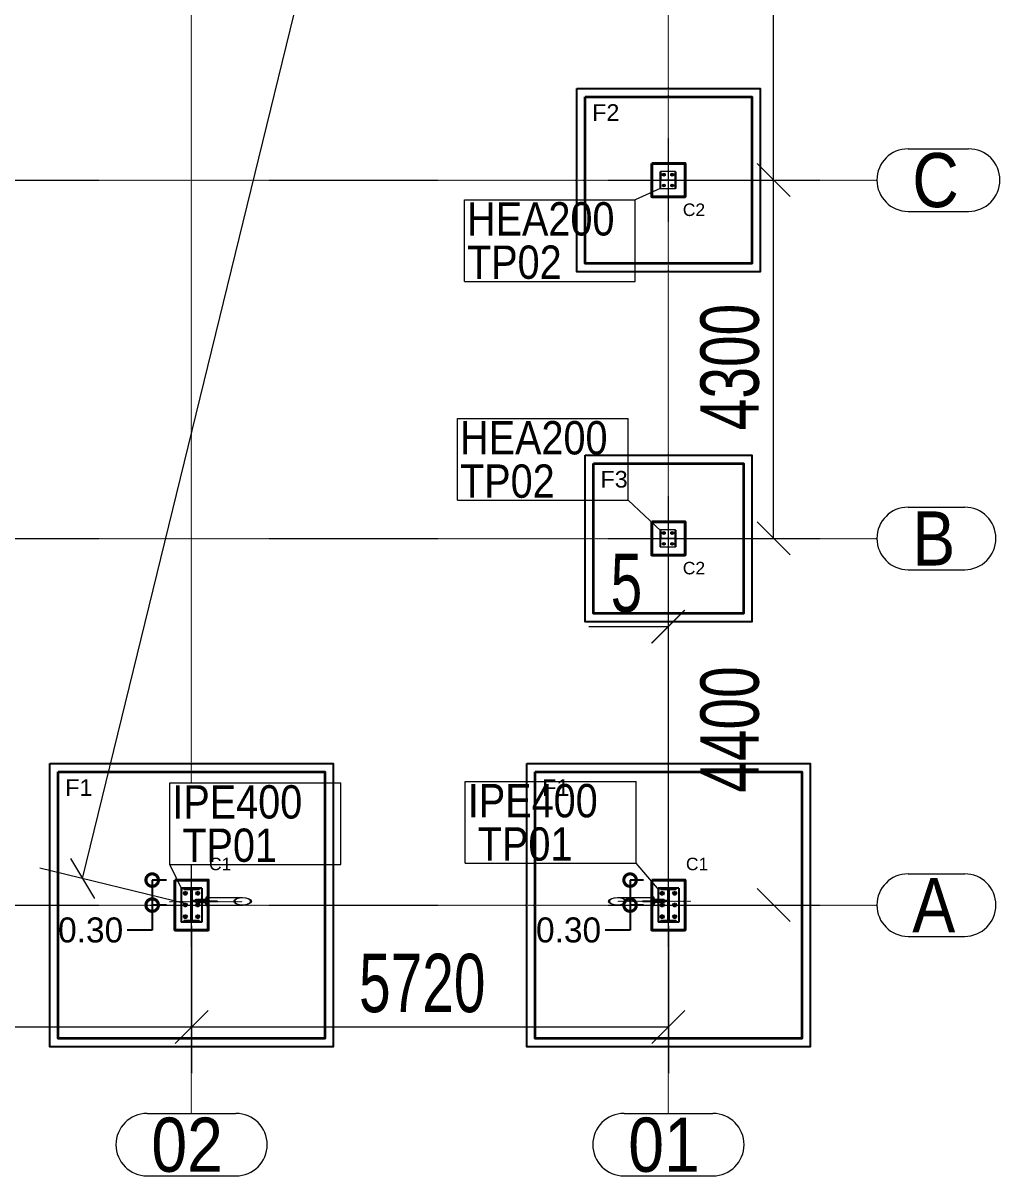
# Model space of a CAD drawing. Header units: millimetres. Extents: x 178198 to 9785548, y 9608 to 2087470.
# Drawn here: x 499941 to 511658, y 36446 to 50280 of the extents above; entities that cross this region are included whole.
import ezdxf

# ---------------------------------------------------------------- set-up
doc = ezdxf.new("R2010")
doc.units = ezdxf.units.MM
doc.header["$PDMODE"] = 35
doc.linetypes.add('XKITLINE00', pattern=[0])
doc.linetypes.add('XKITLINE03', pattern=[6, 3, -1, 1, -1])
for name, color, linetype, lineweight in [('Bolt', 7, 'Continuous', 0), ('Column', 7, 'Continuous', 40), ('foundation', 7, 'Continuous', 35), ('Part', 2, 'Continuous', 0), ('PartMark', 3, 'Continuous', 0), ('S-GRID', 1, 'Continuous', 0), ('Z-DIMENSIONS', 1, 'Continuous', 0)]:
    doc.layers.add(name, color=color, linetype=linetype, lineweight=lineweight)
for name, color, linetype in [('dim_axis', 251, 'Continuous'), ('dim_axis @ 100', 251, 'Continuous'), ('plain foundation', 8, 'Continuous'), ('Steel Section', 7, 'Continuous'), ('text', 7, 'Continuous')]:
    doc.layers.add(name, color=color, linetype=linetype)
doc.styles.add('Andalus1', font='andlso.ttf', dxfattribs={"height": 3})
doc.styles.add('Arial', font='arial.ttf', dxfattribs={"height": 2.034003})
doc.styles.add('Arial2', font='arial.ttf', dxfattribs={"height": 300})
doc.styles.add('ARIAL_NARROW', font='ARIALN.TTF')
doc.dimstyles.new('Annotative1', dxfattribs={"dimscale": 0, "dimtxt": 3, "dimasz": 3, "dimexe": 0, "dimexo": 1, "dimtad": 0, "dimtih": 1, "dimtoh": 1, "dimlfac": 0.001, "dimzin": 1, "dimdsep": 46, "dimtxsty": 'Andalus1', "dimblk": 'DOTSMALL', "dimcen": 2.5, "dimclrd": 256, "dimclre": 256, "dimclrt": 256, "dimadec": 4, "dimazin": 0, "dimtfac": 1, "dimtmove": 0, "dimatfit": 3, "dimldrblk": 'DOTSMALL', "dimfxl": 1, "dimlwd": -1, "dimlwe": -1, "dimarcsym": 0})

# ---------------------------------------------------------------- blocks, each defined once
blk = doc.blocks.new('_DotSmall')
at = {"color": 0, "linetype": 'ByBlock', "const_width": 0.5}
blk.add_lwpolyline([(-0.0625, 0, 1), (0.0625, 0, 1)], format="xyb", close=True, dxfattribs=at)
blk = doc.blocks.new('*D165')
at = {"layer": 'Defpoints', "color": 0, "transparency": 16777216}
for p in [(501762, 39996), (501490, 39696), (501762, 39696)]:
    blk.add_point(p, dxfattribs=at)
at = {"layer": 'dim_axis', "transparency": 16777216}
for p, q in [((501662, 39996), (501490, 39996)), ((501490, 39996), (501490, 39696)), ((501662, 39696), (501490, 39696)), ((501490, 39696), (501490, 39396)), ((501490, 39396), (501190, 39396))]:
    blk.add_line(p, q, dxfattribs=at)
at = {"layer": 'dim_axis', "transparency": 16777216, "xscale": 300, "yscale": 300, "zscale": 300}
for p, rotation in [((501490, 39996), 90), ((501490, 39696), 270)]:
    blk.add_blockref('_DotSmall', p, dxfattribs=dict(at, rotation=rotation))
at = {"layer": 'dim_axis', "transparency": 16777216, "insert": (500752, 39396), "char_height": 300, "attachment_point": 5, "style": 'Andalus1'}
blk.add_mtext('0.30', dxfattribs=at)
blk = doc.blocks.new('*D170')
at = {"layer": 'Defpoints', "color": 0, "transparency": 16777216}
for p in [(507482, 39996), (507222, 39696), (507482, 39696)]:
    blk.add_point(p, dxfattribs=at)
at = {"layer": 'dim_axis', "transparency": 16777216}
for p, q in [((507382, 39996), (507222, 39996)), ((507222, 39996), (507222, 39696)), ((507382, 39696), (507222, 39696)), ((507222, 39696), (507222, 39396)), ((507222, 39396), (506922, 39396))]:
    blk.add_line(p, q, dxfattribs=at)
at = {"layer": 'dim_axis', "transparency": 16777216, "xscale": 300, "yscale": 300, "zscale": 300}
for p, rotation in [((507222, 39996), 90), ((507222, 39696), 270)]:
    blk.add_blockref('_DotSmall', p, dxfattribs=dict(at, rotation=rotation))
at = {"layer": 'dim_axis', "transparency": 16777216, "insert": (506484, 39396), "char_height": 300, "attachment_point": 5, "style": 'Andalus1'}
blk.add_mtext('0.30', dxfattribs=at)
blk = doc.blocks.new('bng')
at = {"layer": 'Bolt', "linetype": 'XKITLINE00', "lineweight": 0}
for p, q in [((502015.27428, 39766.04028), (502125.87522, 39766.04028)), ((502015.27428, 39756.04028), (502015.27428, 39766.04028)), ((502015.27428, 39726.04028), (502015.27428, 39736.04028)), ((502015.27428, 39726.04028), (502125.87522, 39726.04028)), ((502024.29209, 39756.04028), (502024.29209, 39766.04028)), ((502024.29209, 39726.04028), (502024.29209, 39736.04028)), ((502039.81277, 39756.04028), (502039.81277, 39766.04028)), ((502039.81277, 39726.04028), (502039.81277, 39736.04028)), ((502046.31565, 39756.04028), (502046.31565, 39766.04028)), ((502046.31565, 39726.04028), (502046.31565, 39736.04028)), ((502049.32167, 39756.04028), (502049.32167, 39766.04028)), ((502049.32167, 39726.04028), (502049.32167, 39736.04028)), ((502064.84235, 39756.04028), (502064.84235, 39766.04028)), ((502064.84235, 39726.04028), (502064.84235, 39736.04028)), ((502069.80427, 39756.04028), (502069.80427, 39766.04028)), ((502069.80427, 39726.04028), (502069.80427, 39736.04028)), ((502078.82208, 39756.04028), (502078.82208, 39766.04028)), ((502078.82208, 39726.04028), (502078.82208, 39736.04028)), ((502094.34277, 39756.04028), (502094.34277, 39766.04028)), ((502094.34277, 39726.04028), (502094.34277, 39736.04028)), ((502100.84564, 39756.04028), (502100.84564, 39766.04028)), ((502100.84564, 39726.04028), (502100.84564, 39736.04028)), ((502103.85166, 39756.04028), (502103.85166, 39766.04028)), ((502103.85166, 39726.04028), (502103.85166, 39736.04028)), ((502119.37235, 39756.04028), (502119.37235, 39766.04028)), ((502119.37235, 39726.04028), (502119.37235, 39736.04028)), ((502125.87522, 39756.04028), (502125.87522, 39766.04028)), ((502125.87522, 39726.04028), (502125.87522, 39731.83317)), ((507518.4668, 39766.04029), (507629.06775, 39766.04029)), ((507518.4668, 39756.04029), (507518.4668, 39766.04029)), ((507518.4668, 39726.04029), (507518.4668, 39731.83318)), ((507629.06775, 39726.04029), (507518.4668, 39726.04029)), ((507524.96968, 39756.04029), (507524.96968, 39766.04029)), ((507524.96968, 39726.04029), (507524.96968, 39736.04029)), ((507540.49036, 39756.04029), (507540.49036, 39766.04029)), ((507540.49036, 39726.04029), (507540.49036, 39736.04029)), ((507543.49638, 39756.04029), (507543.49638, 39766.04029)), ((507543.49638, 39726.04029), (507543.49638, 39736.04029)), ((507549.99925, 39756.04029), (507549.99925, 39766.04029)), ((507549.99925, 39726.04029), (507549.99925, 39736.04029)), ((507565.51994, 39756.04029), (507565.51994, 39766.04029)), ((507565.51994, 39726.04029), (507565.51994, 39736.04029)), ((507574.53775, 39756.04029), (507574.53775, 39766.04029)), ((507574.53775, 39726.04029), (507574.53775, 39736.04029)), ((507579.49967, 39756.04029), (507579.49967, 39766.04029)), ((507579.49967, 39726.04029), (507579.49967, 39736.04029)), ((507595.02036, 39756.04029), (507595.02036, 39766.04029)), ((507595.02036, 39726.04029), (507595.02036, 39736.04029)), ((507598.02637, 39756.04029), (507598.02637, 39766.04029)), ((507598.02637, 39726.04029), (507598.02637, 39736.04029)), ((507604.52925, 39756.04029), (507604.52925, 39766.04029)), ((507604.52925, 39726.04029), (507604.52925, 39736.04029)), ((507620.04993, 39756.04029), (507620.04993, 39766.04029)), ((507620.04993, 39726.04029), (507620.04993, 39736.04029)), ((507629.06775, 39756.04029), (507629.06775, 39766.04029)), ((507629.06775, 39736.04029), (507629.06775, 39726.04029))]:
    blk.add_line(p, q, dxfattribs=at)
at = {"layer": 'Column', "lineweight": 40}
for points in [[(507482.171, 48596.04028), (507882.171, 48596.04028), (507882.171, 48196.04028), (507482.171, 48196.04028)], [(507482.171, 44296.04028), (507882.171, 44296.04028), (507882.171, 43896.04028), (507482.171, 43896.04028)], [(501762.17101, 39996.04029), (502162.17101, 39996.04029), (502162.17101, 39396.04029), (501762.17101, 39396.04029)], [(507482.17101, 39996.04029), (507882.17101, 39996.04029), (507882.17101, 39396.04029), (507482.17101, 39396.04029)]]:
    blk.add_lwpolyline(points, close=True, dxfattribs=at)
at = {"layer": 'foundation'}
for points in [[(506682.17101, 49396.04029), (508682.17101, 49396.04029), (508682.17101, 47396.04029), (506682.17101, 47396.04029)], [(506782.171, 44996.04028), (508582.171, 44996.04028), (508582.171, 43196.04028), (506782.171, 43196.04028)], [(500362.17101, 41296.04029), (503562.17101, 41296.04029), (503562.17101, 38096.04029), (500362.17101, 38096.04029)], [(506082.17101, 41296.04029), (509282.17101, 41296.04029), (509282.17101, 38096.04029), (506082.17101, 38096.04029)]]:
    blk.add_lwpolyline(points, close=True, dxfattribs=at)
at = {"layer": 'Part', "linetype": 'XKITLINE03', "lineweight": 0}
for p, q in [((507677.17101, 48896.04029), (507677.17101, 47896.04029)), ((507177.17101, 48396.04029), (508177.17101, 48396.04029)), ((507727.17101, 48331.04029), (507727.17101, 48331.04029)), ((507677.17101, 44596.04029), (507677.17101, 43596.04029)), ((507177.17101, 44096.04029), (508177.17101, 44096.04029)), ((507727.17101, 44031.04029), (507727.17101, 44031.04029)), ((501962.17101, 39196.04029), (501962.17101, 40189.87382)), ((507682.17101, 39196.04029), (507682.17101, 40196.04029)), ((501697.95313, 39741.04029), (502574.10802, 39741.04029)), ((502037.17101, 39836.04029), (502037.17101, 39836.04029)), ((507946.38889, 39741.04029), (507070.234, 39741.04029)), ((507757.17101, 39836.04029), (507757.17101, 39836.04029)), ((501462.17101, 39696.04029), (502462.17101, 39696.04029)), ((507182.17101, 39696.04029), (508182.17101, 39696.04029))]:
    blk.add_line(p, q, dxfattribs=at)
at = {"layer": 'Part', "linetype": 'XKITLINE00', "lineweight": 0}
for p, q in [((507582.17101, 48296.04029), (507582.17101, 48496.04029)), ((507582.17101, 48496.04029), (507592.17101, 48496.04029)), ((507767.17101, 48501.04029), (507587.17101, 48501.04029)), ((507587.17101, 48496.04029), (507587.17101, 48501.04029)), ((507592.17101, 48496.04029), (507592.17101, 48399.29029)), ((507612.17101, 48469.70054), (507627.17101, 48478.36079)), ((507612.17101, 48452.38003), (507612.17101, 48469.70054)), ((507627.17101, 48443.71978), (507612.17101, 48452.38003)), ((507627.17101, 48478.36079), (507642.17101, 48469.70054)), ((507642.17101, 48452.38003), (507627.17101, 48443.71978)), ((507642.17101, 48469.70054), (507642.17101, 48452.38003)), ((507712.17101, 48469.70054), (507727.17101, 48478.36079)), ((507712.17101, 48452.38003), (507712.17101, 48469.70054)), ((507727.17101, 48443.71978), (507712.17101, 48452.38003)), ((507727.17101, 48478.36079), (507742.17101, 48469.70054)), ((507742.17101, 48452.38003), (507727.17101, 48443.71978)), ((507742.17101, 48469.70054), (507742.17101, 48452.38003)), ((507762.17101, 48399.29029), (507762.17101, 48496.04029)), ((507762.17101, 48496.04029), (507772.17101, 48496.04029)), ((507762.17101, 48466.04029), (507772.17101, 48476.04029)), ((507767.17101, 48496.04029), (507767.17101, 48501.04029)), ((507772.17101, 48496.04029), (507772.17101, 48296.04029)), ((507582.17101, 48296.04029), (507592.17101, 48296.04029)), ((507587.17101, 48291.04029), (507587.17101, 48296.04029)), ((507767.17101, 48291.04029), (507587.17101, 48291.04029)), ((507592.17101, 48399.29029), (507762.17101, 48399.29029)), ((507762.17101, 48392.79029), (507592.17101, 48392.79029)), ((507592.17101, 48296.04029), (507592.17101, 48392.79029)), ((507612.17101, 48339.70054), (507627.17101, 48348.36079)), ((507612.17101, 48322.38003), (507612.17101, 48339.70054)), ((507627.17101, 48313.71978), (507612.17101, 48322.38003)), ((507627.17101, 48348.36079), (507642.17101, 48339.70054)), ((507642.17101, 48322.38003), (507627.17101, 48313.71978)), ((507642.17101, 48339.70054), (507642.17101, 48322.38003)), ((507688.92101, 48392.79029), (507695.42101, 48399.29029)), ((507712.17101, 48339.70054), (507727.17101, 48348.36079)), ((507712.17101, 48322.38003), (507712.17101, 48339.70054)), ((507727.17101, 48313.71978), (507712.17101, 48322.38003)), ((507727.17101, 48348.36079), (507742.17101, 48339.70054)), ((507742.17101, 48322.38003), (507727.17101, 48313.71978)), ((507742.17101, 48339.70054), (507742.17101, 48322.38003)), ((507762.17101, 48296.04029), (507762.17101, 48392.79029)), ((507772.17101, 48296.04029), (507762.17101, 48296.04029)), ((507767.17101, 48291.04029), (507767.17101, 48296.04029)), ((507582.17101, 43996.04029), (507582.17101, 44196.04029)), ((507582.17101, 44196.04029), (507592.17101, 44196.04029)), ((507767.17101, 44201.04029), (507587.17101, 44201.04029)), ((507587.17101, 44196.04029), (507587.17101, 44201.04029)), ((507592.17101, 44196.04029), (507592.17101, 44099.29029)), ((507612.17101, 44169.70054), (507627.17101, 44178.36079)), ((507612.17101, 44152.38003), (507612.17101, 44169.70054)), ((507627.17101, 44143.71978), (507612.17101, 44152.38003)), ((507627.17101, 44178.36079), (507642.17101, 44169.70054)), ((507642.17101, 44152.38003), (507627.17101, 44143.71978)), ((507642.17101, 44169.70054), (507642.17101, 44152.38003)), ((507712.17101, 44169.70054), (507727.17101, 44178.36079)), ((507712.17101, 44152.38003), (507712.17101, 44169.70054)), ((507727.17101, 44143.71978), (507712.17101, 44152.38003)), ((507727.17101, 44178.36079), (507742.17101, 44169.70054)), ((507742.17101, 44152.38003), (507727.17101, 44143.71978)), ((507742.17101, 44169.70054), (507742.17101, 44152.38003)), ((507762.17101, 44099.29029), (507762.17101, 44196.04029)), ((507762.17101, 44196.04029), (507772.17101, 44196.04029)), ((507762.17101, 44166.04029), (507772.17101, 44176.04029)), ((507767.17101, 44196.04029), (507767.17101, 44201.04029)), ((507772.17101, 44196.04029), (507772.17101, 43996.04029)), ((507582.17101, 43996.04029), (507592.17101, 43996.04029)), ((507587.17101, 43991.04029), (507587.17101, 43996.04029)), ((507592.17101, 44099.29029), (507762.17101, 44099.29029)), ((507762.17101, 44092.79029), (507592.17101, 44092.79029)), ((507592.17101, 43996.04029), (507592.17101, 44092.79029)), ((507612.17101, 44039.70054), (507627.17101, 44048.36079)), ((507612.17101, 44022.38003), (507612.17101, 44039.70054)), ((507627.17101, 44013.71978), (507612.17101, 44022.38003)), ((507627.17101, 44048.36079), (507642.17101, 44039.70054)), ((507642.17101, 44022.38003), (507627.17101, 44013.71978)), ((507642.17101, 44039.70054), (507642.17101, 44022.38003)), ((507688.92101, 44092.79029), (507695.42101, 44099.29029)), ((507712.17101, 44039.70054), (507727.17101, 44048.36079)), ((507712.17101, 44022.38003), (507712.17101, 44039.70054)), ((507727.17101, 44013.71978), (507712.17101, 44022.38003)), ((507727.17101, 44048.36079), (507742.17101, 44039.70054)), ((507742.17101, 44022.38003), (507727.17101, 44013.71978)), ((507742.17101, 44039.70054), (507742.17101, 44022.38003)), ((507762.17101, 43996.04029), (507762.17101, 44092.79029)), ((507772.17101, 43996.04029), (507762.17101, 43996.04029)), ((507767.17101, 43991.04029), (507767.17101, 43996.04029)), ((507767.17101, 43991.04029), (507587.17101, 43991.04029)), ((502087.17101, 39901.04029), (501837.17101, 39901.04029)), ((501837.17101, 39901.04029), (501837.17101, 39491.04029)), ((501866.3864, 39836.04029), (501876.77871, 39854.04029)), ((501872.17101, 39882.54029), (501872.17101, 39896.04029)), ((501872.17101, 39896.04029), (502052.17101, 39896.04029)), ((501957.87101, 39882.54029), (501872.17101, 39882.54029)), ((501886.41487, 39896.04029), (501872.91487, 39882.54029)), ((501876.77871, 39854.04029), (501897.56332, 39854.04029)), ((501897.56332, 39854.04029), (501907.95562, 39836.04029)), ((501957.87101, 39509.54029), (501957.87101, 39882.54029)), ((502052.17101, 39882.54029), (501966.47101, 39882.54029)), ((501966.47101, 39882.54029), (501966.47101, 39509.54029)), ((502016.3864, 39836.04029), (502026.77871, 39854.04029)), ((502026.77871, 39854.04029), (502047.56332, 39854.04029)), ((502047.56332, 39854.04029), (502057.95562, 39836.04029)), ((502052.17101, 39896.04029), (502052.17101, 39882.54029)), ((502087.17101, 39756.04028), (502087.17101, 39901.04029)), ((507557.17101, 39901.04029), (507807.17101, 39901.04029)), ((507557.17101, 39756.04029), (507557.17101, 39901.04029)), ((507586.3864, 39836.04029), (507596.77871, 39854.04029)), ((507592.17101, 39882.54029), (507592.17101, 39896.04029)), ((507592.17101, 39896.04029), (507772.17101, 39896.04029)), ((507677.87101, 39882.54029), (507592.17101, 39882.54029)), ((507606.41487, 39896.04029), (507592.91487, 39882.54029)), ((507596.77871, 39854.04029), (507617.56332, 39854.04029)), ((507617.56332, 39854.04029), (507627.95562, 39836.04029)), ((507677.87101, 39509.54029), (507677.87101, 39882.54029)), ((507772.17101, 39882.54029), (507686.47101, 39882.54029)), ((507686.47101, 39882.54029), (507686.47101, 39509.54029)), ((507736.3864, 39836.04029), (507746.77871, 39854.04029)), ((507746.77871, 39854.04029), (507767.56332, 39854.04029)), ((507767.56332, 39854.04029), (507777.95562, 39836.04029)), ((507772.17101, 39896.04029), (507772.17101, 39882.54029)), ((507807.17101, 39901.04029), (507807.17101, 39491.04029)), ((501876.77871, 39818.04029), (501866.3864, 39836.04029)), ((501866.3864, 39696.04029), (501876.77871, 39714.04029)), ((501897.56332, 39818.04029), (501876.77871, 39818.04029)), ((501876.77871, 39714.04029), (501897.56332, 39714.04029)), ((501907.95562, 39836.04029), (501897.56332, 39818.04029)), ((501897.56332, 39714.04029), (501907.95562, 39696.04029)), ((501966.47101, 39756.04028), (502126.3559, 39756.04028)), ((502104.84876, 39746.04028), (501966.47101, 39746.04028)), ((501990.87205, 39736.04028), (501990.87205, 39746.04028)), ((502270.56686, 39736.04028), (501990.87205, 39736.04028)), ((501995.78878, 39736.04028), (501995.78878, 39746.04028)), ((502026.77871, 39818.04029), (502016.3864, 39836.04029)), ((502016.3864, 39696.04029), (502026.77871, 39714.04029)), ((502047.56332, 39818.04029), (502026.77871, 39818.04029)), ((502026.77871, 39714.04029), (502047.56332, 39714.04029)), ((502057.95562, 39836.04029), (502047.56332, 39818.04029)), ((502047.56332, 39714.04029), (502057.95562, 39696.04029)), ((502087.17101, 39491.04029), (502087.17101, 39736.04028)), ((502100.44773, 39746.04028), (502100.44773, 39756.04028)), ((502104.84876, 39746.04028), (502270.56686, 39746.04028)), ((502126.84026, 39761.87739), (502125.52612, 39746.04028)), ((502125.52612, 39736.04028), (502126.84026, 39720.20317)), ((502131.76411, 39779.54224), (502126.84026, 39761.87739)), ((502126.84026, 39720.20317), (502131.76411, 39702.53832)), ((502130.07029, 39746.04028), (502131.38442, 39761.87739)), ((502131.38442, 39720.20317), (502130.07029, 39736.04028)), ((502131.38442, 39761.87739), (502136.30827, 39779.54224)), ((502136.30827, 39702.53832), (502131.38442, 39720.20317)), ((502139.13317, 39791.34552), (502131.76411, 39779.54224)), ((502135.23847, 39758.05056), (502134.24188, 39746.04028)), ((502134.24188, 39736.04028), (502135.23847, 39724.03001)), ((502139.25804, 39772.47118), (502135.23847, 39758.05056)), ((502135.23847, 39724.03001), (502139.25804, 39709.60939)), ((502136.30827, 39779.54224), (502143.67733, 39791.34552)), ((502147.82557, 39795.49028), (502139.13317, 39791.34552)), ((502145.27374, 39782.10673), (502139.25804, 39772.47118)), ((502139.25804, 39709.60939), (502145.27374, 39699.97384)), ((502143.67733, 39791.34552), (502152.36974, 39795.49028)), ((502152.36974, 39785.49029), (502145.27374, 39782.10673)), ((502147.82557, 39795.49028), (502152.36974, 39795.49028)), ((502152.36974, 39795.49028), (502161.06214, 39791.34552)), ((502152.36974, 39785.49029), (502574.10802, 39785.49029)), ((502161.06214, 39791.34552), (502164.7177, 39785.49029)), ((502263.89458, 39736.04028), (502263.89458, 39746.04028)), ((502270.56687, 39746.04028), (502270.15198, 39741.04029)), ((502270.15198, 39741.04029), (502270.56687, 39736.04028)), ((502467.55409, 39741.04029), (502475.66502, 39758.05056)), ((502475.66502, 39724.03001), (502467.55409, 39741.04029)), ((502475.66502, 39758.05056), (502498.76301, 39772.47118)), ((502498.76301, 39709.60939), (502475.66502, 39724.03001)), ((502484.52379, 39756.51983), (502477.14274, 39741.04029)), ((502477.14274, 39741.04029), (502484.52379, 39725.56074)), ((502505.54321, 39769.64275), (502484.52379, 39756.51983)), ((502484.52379, 39725.56074), (502505.54321, 39712.43782)), ((502498.76301, 39772.47118), (502533.33159, 39782.10673)), ((502533.33159, 39699.97384), (502498.76301, 39709.60939)), ((502537.00101, 39778.41121), (502505.54321, 39769.64275)), ((502505.54321, 39712.43782), (502537.00101, 39703.66936)), ((502533.33159, 39782.10673), (502574.10802, 39785.49029)), ((502574.10802, 39781.49029), (502537.00101, 39778.41121)), ((502559.15579, 39780.24958), (502555.46227, 39783.94309)), ((502574.10802, 39785.49029), (502614.88444, 39782.10673)), ((502611.21502, 39778.41121), (502574.10802, 39781.49029)), ((502642.67282, 39769.64275), (502611.21502, 39778.41121)), ((502611.21502, 39703.66936), (502642.67282, 39712.43782)), ((502614.88444, 39782.10673), (502649.45302, 39772.47118)), ((502649.45302, 39709.60939), (502614.88444, 39699.97384)), ((502634.08079, 39705.32458), (502630.39096, 39709.0144)), ((502663.69225, 39756.51983), (502642.67282, 39769.64275)), ((502642.67282, 39712.43782), (502663.69225, 39725.56074)), ((502649.45302, 39772.47118), (502672.55101, 39758.05056)), ((502672.55101, 39724.03001), (502649.45302, 39709.60939)), ((502671.07329, 39741.04029), (502663.69225, 39756.51983)), ((502663.69225, 39725.56074), (502671.07329, 39741.04029)), ((502672.55101, 39758.05056), (502680.66195, 39741.04029)), ((502680.66195, 39741.04029), (502672.55101, 39724.03001)), ((506963.68007, 39741.04029), (506971.79101, 39758.05056)), ((506971.79101, 39724.03001), (506963.68007, 39741.04029)), ((506971.79101, 39758.05056), (506994.889, 39772.47118)), ((506971.79101, 39724.03001), (506971.79101, 39724.03001)), ((506971.79101, 39724.03001), (506971.79101, 39724.03001)), ((506994.889, 39709.60939), (506971.79101, 39724.03001)), ((506980.64977, 39756.51983), (506973.26873, 39741.04029)), ((506973.26873, 39741.04029), (506980.64977, 39725.56074)), ((507001.6692, 39769.64275), (506980.64977, 39756.51983)), ((506980.64977, 39725.56074), (507001.6692, 39712.43782)), ((506994.889, 39772.47118), (507029.45758, 39782.10673)), ((507029.45758, 39699.97384), (506994.889, 39709.60939)), ((507033.127, 39778.41121), (507001.6692, 39769.64275)), ((507001.6692, 39712.43782), (507033.127, 39703.66936)), ((507029.45758, 39782.10673), (507070.234, 39785.49029)), ((507070.234, 39781.49029), (507033.127, 39778.41121)), ((507055.28177, 39780.24958), (507051.58825, 39783.94309)), ((507070.234, 39785.49029), (507111.01043, 39782.10673)), ((507070.234, 39785.49029), (507491.97228, 39785.49029)), ((507107.34101, 39778.41121), (507070.234, 39781.49029)), ((507138.79881, 39769.64275), (507107.34101, 39778.41121)), ((507107.34101, 39703.66936), (507138.79881, 39712.43782)), ((507111.01043, 39782.10673), (507145.57901, 39772.47118)), ((507145.57901, 39709.60939), (507111.01043, 39699.97384)), ((507130.20677, 39705.32458), (507126.51694, 39709.0144)), ((507159.81824, 39756.51983), (507138.79881, 39769.64275)), ((507138.79881, 39712.43782), (507159.81824, 39725.56074)), ((507145.57901, 39772.47118), (507168.677, 39758.05056)), ((507168.677, 39724.03001), (507145.57901, 39709.60939)), ((507167.19928, 39741.04029), (507159.81824, 39756.51983)), ((507159.81824, 39725.56074), (507167.19928, 39741.04029)), ((507168.677, 39758.05056), (507176.78793, 39741.04029)), ((507176.78793, 39741.04029), (507168.677, 39724.03001)), ((507374.19005, 39741.04029), (507373.77515, 39746.04029)), ((507373.77516, 39746.04029), (507539.49325, 39746.04029)), ((507373.77516, 39736.04029), (507374.19005, 39741.04029)), ((507653.46997, 39736.04029), (507373.77516, 39736.04029)), ((507380.44744, 39736.04029), (507380.44744, 39746.04029)), ((507479.62432, 39785.49029), (507483.27988, 39791.34552)), ((507483.27988, 39791.34552), (507491.97229, 39795.49028)), ((507499.06828, 39782.10673), (507491.97228, 39785.49029)), ((507491.97229, 39795.49028), (507500.66469, 39791.34552)), ((507496.51645, 39795.49028), (507491.97229, 39795.49028)), ((507505.20885, 39791.34552), (507496.51645, 39795.49028)), ((507505.08398, 39772.47118), (507499.06828, 39782.10673)), ((507499.06828, 39699.97384), (507505.08398, 39709.60939)), ((507500.66469, 39791.34552), (507508.03375, 39779.54225)), ((507509.10355, 39758.05056), (507505.08398, 39772.47118)), ((507505.08398, 39709.60939), (507509.10355, 39724.03001)), ((507512.57791, 39779.54225), (507505.20885, 39791.34552)), ((507508.03375, 39779.54225), (507512.9576, 39761.8774)), ((507512.9576, 39720.20318), (507508.03375, 39702.53833)), ((507510.10014, 39746.04029), (507509.10355, 39758.05056)), ((507509.10355, 39724.03001), (507510.10014, 39736.04029)), ((507517.50176, 39761.8774), (507512.57791, 39779.54225)), ((507512.57791, 39702.53833), (507517.50176, 39720.20318)), ((507512.9576, 39761.8774), (507514.27173, 39746.04029)), ((507514.27173, 39736.04029), (507512.9576, 39720.20318)), ((507518.8159, 39746.04029), (507517.50176, 39761.8774)), ((507517.50176, 39720.20318), (507518.8159, 39736.04029)), ((507517.98612, 39756.04029), (507677.87101, 39756.04029)), ((507677.87101, 39746.04029), (507539.49325, 39746.04029)), ((507543.89429, 39746.04029), (507543.89429, 39756.04029)), ((507557.17101, 39491.04029), (507557.17101, 39736.04029)), ((507596.77871, 39818.04029), (507586.3864, 39836.04029)), ((507586.3864, 39696.04029), (507596.77871, 39714.04029)), ((507617.56332, 39818.04029), (507596.77871, 39818.04029)), ((507596.77871, 39714.04029), (507617.56332, 39714.04029)), ((507627.95562, 39836.04029), (507617.56332, 39818.04029)), ((507617.56332, 39714.04029), (507627.95562, 39696.04029)), ((507648.55324, 39736.04029), (507648.55324, 39746.04029)), ((507653.46997, 39746.04029), (507653.46997, 39736.04029)), ((507746.77871, 39818.04029), (507736.3864, 39836.04029)), ((507736.3864, 39696.04029), (507746.77871, 39714.04029)), ((507767.56332, 39818.04029), (507746.77871, 39818.04029)), ((507746.77871, 39714.04029), (507767.56332, 39714.04029)), ((507777.95562, 39836.04029), (507767.56332, 39818.04029)), ((507767.56332, 39714.04029), (507777.95562, 39696.04029)), ((501876.77871, 39678.04029), (501866.3864, 39696.04029)), ((501866.3864, 39556.04029), (501876.77871, 39574.04029)), ((501897.56332, 39678.04029), (501876.77871, 39678.04029)), ((501876.77871, 39574.04029), (501897.56332, 39574.04029)), ((501907.95562, 39696.04029), (501897.56332, 39678.04029)), ((501897.56332, 39574.04029), (501907.95562, 39556.04029)), ((501966.47101, 39693.21835), (501957.87101, 39684.61835)), ((502026.77871, 39678.04029), (502016.3864, 39696.04029)), ((502016.3864, 39556.04029), (502026.77871, 39574.04029)), ((502047.56332, 39678.04029), (502026.77871, 39678.04029)), ((502026.77871, 39574.04029), (502047.56332, 39574.04029)), ((502057.95562, 39696.04029), (502047.56332, 39678.04029)), ((502047.56332, 39574.04029), (502057.95562, 39556.04029)), ((502131.76411, 39702.53832), (502139.13317, 39690.73505)), ((502143.67733, 39690.73505), (502136.30827, 39702.53832)), ((502139.13317, 39690.73505), (502147.82557, 39686.59029)), ((502152.36974, 39686.59029), (502143.67733, 39690.73505)), ((502145.27374, 39699.97384), (502152.36974, 39696.59029)), ((502147.82557, 39686.59029), (502152.36974, 39686.59029)), ((502152.36974, 39696.59029), (502574.10802, 39696.59029)), ((502161.06214, 39690.73505), (502152.36974, 39686.59029)), ((502164.7177, 39696.59029), (502161.06214, 39690.73505)), ((502574.10802, 39696.59029), (502533.33159, 39699.97384)), ((502537.00101, 39703.66936), (502574.10802, 39700.59029)), ((502574.10802, 39700.59029), (502611.21502, 39703.66936)), ((502614.88444, 39699.97384), (502574.10802, 39696.59029)), ((507070.234, 39696.59029), (507029.45758, 39699.97384)), ((507033.127, 39703.66936), (507070.234, 39700.59029)), ((507070.234, 39700.59029), (507107.34101, 39703.66936)), ((507111.01043, 39699.97384), (507070.234, 39696.59029)), ((507070.234, 39696.59029), (507491.97228, 39696.59029)), ((507483.27988, 39690.73506), (507479.62433, 39696.59029)), ((507491.97229, 39686.5903), (507483.27988, 39690.73506)), ((507491.97228, 39696.59029), (507499.06828, 39699.97384)), ((507500.66469, 39690.73506), (507491.97229, 39686.5903)), ((507491.97229, 39686.5903), (507496.51645, 39686.5903)), ((507496.51645, 39686.5903), (507505.20885, 39690.73506)), ((507508.03375, 39702.53833), (507500.66469, 39690.73506)), ((507505.20885, 39690.73506), (507512.57791, 39702.53833)), ((507596.77871, 39678.04029), (507586.3864, 39696.04029)), ((507586.3864, 39556.04029), (507596.77871, 39574.04029)), ((507617.56332, 39678.04029), (507596.77871, 39678.04029)), ((507596.77871, 39574.04029), (507617.56332, 39574.04029)), ((507627.95562, 39696.04029), (507617.56332, 39678.04029)), ((507617.56332, 39574.04029), (507627.95562, 39556.04029)), ((507686.47101, 39693.21835), (507677.87101, 39684.61835)), ((507746.77871, 39678.04029), (507736.3864, 39696.04029)), ((507736.3864, 39556.04029), (507746.77871, 39574.04029)), ((507767.56332, 39678.04029), (507746.77871, 39678.04029)), ((507746.77871, 39574.04029), (507767.56332, 39574.04029)), ((507777.95562, 39696.04029), (507767.56332, 39678.04029)), ((507767.56332, 39574.04029), (507777.95562, 39556.04029)), ((501837.17101, 39491.04029), (502087.17101, 39491.04029)), ((501876.77871, 39538.04029), (501866.3864, 39556.04029)), ((501872.17101, 39496.04029), (501872.17101, 39509.54029)), ((501872.17101, 39509.54029), (501957.87101, 39509.54029)), ((502052.17101, 39496.04029), (501872.17101, 39496.04029)), ((501897.56332, 39538.04029), (501876.77871, 39538.04029)), ((501907.95562, 39556.04029), (501897.56332, 39538.04029)), ((501966.47101, 39509.54029), (502052.17101, 39509.54029)), ((502026.77871, 39538.04029), (502016.3864, 39556.04029)), ((502047.56332, 39538.04029), (502026.77871, 39538.04029)), ((502057.95562, 39556.04029), (502047.56332, 39538.04029)), ((502052.17101, 39509.54029), (502052.17101, 39496.04029)), ((502052.17101, 39496.04029), (502052.17101, 39496.04029)), ((502052.17101, 39496.04029), (502052.17101, 39496.04029)), ((507807.17101, 39491.04029), (507557.17101, 39491.04029)), ((507596.77871, 39538.04029), (507586.3864, 39556.04029)), ((507592.17101, 39496.04029), (507592.17101, 39509.54029)), ((507592.17101, 39509.54029), (507677.87101, 39509.54029)), ((507772.17101, 39496.04029), (507592.17101, 39496.04029)), ((507617.56332, 39538.04029), (507596.77871, 39538.04029)), ((507627.95562, 39556.04029), (507617.56332, 39538.04029)), ((507686.47101, 39509.54029), (507772.17101, 39509.54029)), ((507746.77871, 39538.04029), (507736.3864, 39556.04029)), ((507767.56332, 39538.04029), (507746.77871, 39538.04029)), ((507777.95562, 39556.04029), (507767.56332, 39538.04029)), ((507772.17101, 39509.54029), (507772.17101, 39496.04029)), ((507772.17101, 39496.04029), (507772.17101, 39496.04029)), ((507772.17101, 39496.04029), (507772.17101, 39496.04029))]:
    blk.add_line(p, q, dxfattribs=at)
for centre, radius, start, end in [((507627.17101, 48461.04029), 10, 90, 270), ((507627.17101, 48461.04029), 10, 270, 90), ((507727.17101, 48461.04029), 10, 90, 270), ((507727.17101, 48461.04029), 10, 270, 90), ((507627.17101, 48331.04029), 10, 90, 270), ((507627.17101, 48331.04029), 10, 270, 90), ((507727.17101, 48331.04029), 10, 90, 270), ((507727.17101, 48331.04029), 10, 270, 90), ((507627.17101, 44161.04029), 10, 90, 270), ((507627.17101, 44161.04029), 10, 270, 90), ((507727.17101, 44161.04029), 10, 90, 270), ((507727.17101, 44161.04029), 10, 270, 90), ((507627.17101, 44031.04029), 10, 90, 270), ((507627.17101, 44031.04029), 10, 270, 90), ((507727.17101, 44031.04029), 10, 90, 270), ((507727.17101, 44031.04029), 10, 270, 90), ((501887.17101, 39836.04029), 12, 0, 180), ((502037.17101, 39836.04029), 12, 0, 180), ((507607.17101, 39836.04029), 12, 0, 180), ((507757.17101, 39836.04029), 12, 0, 180), ((501887.17101, 39836.04029), 12, 180, 0), ((501887.17101, 39696.04029), 12, 0, 180), ((502037.17101, 39836.04029), 12, 180, 0), ((502037.17101, 39696.04029), 12, 0, 180), ((507607.17101, 39836.04029), 12, 180, 0), ((507607.17101, 39696.04029), 12, 0, 180), ((507757.17101, 39836.04029), 12, 180, 0), ((507757.17101, 39696.04029), 12, 0, 180), ((501887.17101, 39696.04029), 12, 180, 0), ((501887.17101, 39556.04029), 12, 0, 180), ((502037.17101, 39696.04029), 12, 180, 0), ((502037.17101, 39556.04029), 12, 0, 180), ((507607.17101, 39696.04029), 12, 180, 0), ((507607.17101, 39556.04029), 12, 0, 180), ((507757.17101, 39696.04029), 12, 180, 0), ((507757.17101, 39556.04029), 12, 0, 180), ((501887.17101, 39556.04029), 12, 180, 0), ((502037.17101, 39556.04029), 12, 180, 0), ((507607.17101, 39556.04029), 12, 180, 0), ((507757.17101, 39556.04029), 12, 180, 0)]:
    blk.add_arc(centre, radius, start, end, dxfattribs=at)
at = {"layer": 'PartMark', "linetype": 'XKITLINE00', "lineweight": 0}
for p, q in [((507582.17101, 48296.04029), (507282.91058, 48161.17788)), ((505235.99652, 48161.17788), (507282.91058, 48161.17788)), ((505235.99652, 47181.17788), (505235.99652, 48161.17788)), ((507282.91058, 47181.17788), (507282.91058, 48161.17788)), ((505235.99652, 47181.17788), (507282.91058, 47181.17788)), ((505152.65718, 45534.13569), (507199.57124, 45534.13569)), ((505152.65718, 44554.13569), (505152.65718, 45534.13569)), ((507199.57124, 44554.13569), (507199.57124, 45534.13569)), ((505152.65718, 44554.13569), (507199.57124, 44554.13569)), ((507591.68101, 44187.95929), (507199.57124, 44554.13569)), ((501702.02329, 41164.87382), (503752.02329, 41164.87382)), ((501702.02329, 40184.87382), (501702.02329, 41164.87382)), ((503752.02329, 40184.87382), (503752.02329, 41164.87382)), ((505245.9596, 41179.3046), (507295.9596, 41179.3046)), ((505245.9596, 40199.3046), (505245.9596, 41179.3046)), ((507295.9596, 40199.3046), (507295.9596, 41179.3046)), ((501702.02329, 40184.87382), (503752.02329, 40184.87382)), ((501854.59115, 39872.74222), (501702.02329, 40184.87382)), ((505245.9596, 40199.3046), (507295.9596, 40199.3046)), ((507574.59115, 39872.74222), (507295.9596, 40199.3046))]:
    blk.add_line(p, q, dxfattribs=at)
at = {"layer": 'plain foundation'}
for points in [[(506582.17101, 49496.04029), (508782.17101, 49496.04029), (508782.17101, 47296.04029), (506582.17101, 47296.04029)], [(506682.171, 45096.04028), (508682.171, 45096.04028), (508682.171, 43096.04028), (506682.171, 43096.04028)], [(500262.17101, 41396.04029), (503662.17101, 41396.04029), (503662.17101, 37996.04029), (500262.17101, 37996.04029)], [(505982.17101, 41396.04029), (509382.17101, 41396.04029), (509382.17101, 37996.04029), (505982.17101, 37996.04029)]]:
    blk.add_lwpolyline(points, close=True, dxfattribs=at)
at = {"layer": 'S-GRID', "linetype": 'XKITLINE03', "lineweight": 0}
for p, q in [((501962.17101, 41159.87382), (501962.17101, 65596.04029)), ((507682.17101, 37196.04029), (507682.17101, 65596.04029)), ((425102.17101, 48396.04029), (510182.17101, 48396.04029)), ((425102.17101, 44096.04029), (510182.17101, 44096.04029)), ((501962.17101, 37196.04029), (501962.17101, 40189.87382)), ((425102.17101, 39696.04029), (510182.17101, 39696.04029))]:
    blk.add_line(p, q, dxfattribs=at)
at = {"layer": 'S-GRID', "linetype": 'XKITLINE00', "lineweight": 0}
for p, q in [((510557.17101, 48771.04029), (511283.04992, 48771.04029)), ((510557.17101, 48021.04029), (511283.04992, 48021.04029)), ((510557.17101, 44471.04029), (511235.44249, 44471.04029)), ((510557.17101, 43721.04029), (511235.44249, 43721.04029)), ((510557.17101, 40071.04029), (511235.44249, 40071.04029)), ((510557.17101, 39321.04029), (511235.44249, 39321.04029)), ((501430.06652, 37196.04029), (502494.2755, 37196.04029)), ((507150.06652, 37196.04029), (508214.2755, 37196.04029)), ((501430.06652, 36446.04029), (502494.2755, 36446.04029)), ((507150.06652, 36446.04029), (508214.2755, 36446.04029))]:
    blk.add_line(p, q, dxfattribs=at)
for centre, start, end in [((510557.17101, 48396.04029), 90, 270), ((511283.04992, 48396.04029), 270, 90), ((510557.17101, 44096.04029), 90, 270), ((511235.44249, 44096.04029), 270, 90), ((510557.17101, 39696.04029), 90, 270), ((511235.44249, 39696.04029), 270, 90), ((501430.06652, 36821.04029), 90, 270), ((502494.2755, 36821.04029), 270, 90), ((507150.06652, 36821.04029), 90, 270), ((508214.2755, 36821.04029), 270, 90)]:
    blk.add_arc(centre, 375, start, end, dxfattribs=at)
at = {"layer": 'Steel Section'}
for p, q in [((502087.17101, 39901.04029), (501837.17101, 39901.04029)), ((501837.17101, 39901.04029), (501837.17101, 39491.04029)), ((501866.3864, 39836.04029), (501876.77871, 39854.04029)), ((501872.17101, 39882.54029), (501872.17101, 39896.04029)), ((501872.17101, 39896.04029), (502052.17101, 39896.04029)), ((501957.87101, 39882.54029), (501872.17101, 39882.54029)), ((501886.41487, 39896.04029), (501872.91487, 39882.54029)), ((501876.77871, 39854.04029), (501897.56332, 39854.04029)), ((501897.56332, 39854.04029), (501907.95562, 39836.04029)), ((501957.87101, 39509.54029), (501957.87101, 39882.54029)), ((502052.17101, 39882.54029), (501966.47101, 39882.54029)), ((501966.47101, 39882.54029), (501966.47101, 39509.54029)), ((502016.3864, 39836.04029), (502026.77871, 39854.04029)), ((502026.77871, 39854.04029), (502047.56332, 39854.04029)), ((502047.56332, 39854.04029), (502057.95562, 39836.04029)), ((502052.17101, 39896.04029), (502052.17101, 39882.54029)), ((502087.17101, 39901.04029), (502087.17101, 39491.04029)), ((507807.17101, 39901.04029), (507557.17101, 39901.04029)), ((507557.17101, 39901.04029), (507557.17101, 39491.04029)), ((507586.3864, 39836.04029), (507596.77871, 39854.04029)), ((507592.17101, 39882.54029), (507592.17101, 39896.04029)), ((507592.17101, 39896.04029), (507772.17101, 39896.04029)), ((507677.87101, 39882.54029), (507592.17101, 39882.54029)), ((507606.41487, 39896.04029), (507592.91487, 39882.54029)), ((507596.77871, 39854.04029), (507617.56332, 39854.04029)), ((507617.56332, 39854.04029), (507627.95562, 39836.04029)), ((507677.87101, 39509.54029), (507677.87101, 39882.54029)), ((507772.17101, 39882.54029), (507686.47101, 39882.54029)), ((507686.47101, 39882.54029), (507686.47101, 39509.54029)), ((507736.3864, 39836.04029), (507746.77871, 39854.04029)), ((507746.77871, 39854.04029), (507767.56332, 39854.04029)), ((507767.56332, 39854.04029), (507777.95562, 39836.04029)), ((507772.17101, 39896.04029), (507772.17101, 39882.54029)), ((507807.17101, 39901.04029), (507807.17101, 39491.04029)), ((501876.77871, 39818.04029), (501866.3864, 39836.04029)), ((501866.3864, 39696.04029), (501876.77871, 39714.04029)), ((501897.56332, 39818.04029), (501876.77871, 39818.04029)), ((501876.77871, 39714.04029), (501897.56332, 39714.04029)), ((501907.95562, 39836.04029), (501897.56332, 39818.04029)), ((501897.56332, 39714.04029), (501907.95562, 39696.04029)), ((502026.77871, 39818.04029), (502016.3864, 39836.04029)), ((502016.3864, 39696.04029), (502026.77871, 39714.04029)), ((502047.56332, 39818.04029), (502026.77871, 39818.04029)), ((502026.77871, 39714.04029), (502047.56332, 39714.04029)), ((502037.17101, 39836.04029), (502037.17101, 39836.04029)), ((502057.95562, 39836.04029), (502047.56332, 39818.04029)), ((502047.56332, 39714.04029), (502057.95562, 39696.04029)), ((507596.77871, 39818.04029), (507586.3864, 39836.04029)), ((507586.3864, 39696.04029), (507596.77871, 39714.04029)), ((507617.56332, 39818.04029), (507596.77871, 39818.04029)), ((507596.77871, 39714.04029), (507617.56332, 39714.04029)), ((507627.95562, 39836.04029), (507617.56332, 39818.04029)), ((507617.56332, 39714.04029), (507627.95562, 39696.04029)), ((507746.77871, 39818.04029), (507736.3864, 39836.04029)), ((507736.3864, 39696.04029), (507746.77871, 39714.04029)), ((507767.56332, 39818.04029), (507746.77871, 39818.04029)), ((507746.77871, 39714.04029), (507767.56332, 39714.04029)), ((507757.17101, 39836.04029), (507757.17101, 39836.04029)), ((507777.95562, 39836.04029), (507767.56332, 39818.04029)), ((507767.56332, 39714.04029), (507777.95562, 39696.04029)), ((501876.77871, 39678.04029), (501866.3864, 39696.04029)), ((501866.3864, 39556.04029), (501876.77871, 39574.04029)), ((501897.56332, 39678.04029), (501876.77871, 39678.04029)), ((501876.77871, 39574.04029), (501897.56332, 39574.04029)), ((501907.95562, 39696.04029), (501897.56332, 39678.04029)), ((501897.56332, 39574.04029), (501907.95562, 39556.04029)), ((501966.47101, 39693.21835), (501957.87101, 39684.61835)), ((502026.77871, 39678.04029), (502016.3864, 39696.04029)), ((502016.3864, 39556.04029), (502026.77871, 39574.04029)), ((502047.56332, 39678.04029), (502026.77871, 39678.04029)), ((502026.77871, 39574.04029), (502047.56332, 39574.04029)), ((502057.95562, 39696.04029), (502047.56332, 39678.04029)), ((502047.56332, 39574.04029), (502057.95562, 39556.04029)), ((507596.77871, 39678.04029), (507586.3864, 39696.04029)), ((507586.3864, 39556.04029), (507596.77871, 39574.04029)), ((507617.56332, 39678.04029), (507596.77871, 39678.04029)), ((507596.77871, 39574.04029), (507617.56332, 39574.04029)), ((507627.95562, 39696.04029), (507617.56332, 39678.04029)), ((507617.56332, 39574.04029), (507627.95562, 39556.04029)), ((507686.47101, 39693.21835), (507677.87101, 39684.61835)), ((507746.77871, 39678.04029), (507736.3864, 39696.04029)), ((507736.3864, 39556.04029), (507746.77871, 39574.04029)), ((507767.56332, 39678.04029), (507746.77871, 39678.04029)), ((507746.77871, 39574.04029), (507767.56332, 39574.04029)), ((507777.95562, 39696.04029), (507767.56332, 39678.04029)), ((507767.56332, 39574.04029), (507777.95562, 39556.04029)), ((502087.17101, 39491.04029), (501837.17101, 39491.04029)), ((501876.77871, 39538.04029), (501866.3864, 39556.04029)), ((501872.17101, 39496.04029), (501872.17101, 39509.54029)), ((501872.17101, 39509.54029), (501957.87101, 39509.54029)), ((502052.17101, 39496.04029), (501872.17101, 39496.04029)), ((501897.56332, 39538.04029), (501876.77871, 39538.04029)), ((501907.95562, 39556.04029), (501897.56332, 39538.04029)), ((501966.47101, 39509.54029), (502052.17101, 39509.54029)), ((502026.77871, 39538.04029), (502016.3864, 39556.04029)), ((502047.56332, 39538.04029), (502026.77871, 39538.04029)), ((502057.95562, 39556.04029), (502047.56332, 39538.04029)), ((502052.17101, 39509.54029), (502052.17101, 39496.04029)), ((502052.17101, 39496.04029), (502052.17101, 39496.04029)), ((502052.17101, 39496.04029), (502052.17101, 39496.04029)), ((507807.17101, 39491.04029), (507557.17101, 39491.04029)), ((507596.77871, 39538.04029), (507586.3864, 39556.04029)), ((507592.17101, 39496.04029), (507592.17101, 39509.54029)), ((507592.17101, 39509.54029), (507677.87101, 39509.54029)), ((507772.17101, 39496.04029), (507592.17101, 39496.04029)), ((507617.56332, 39538.04029), (507596.77871, 39538.04029)), ((507627.95562, 39556.04029), (507617.56332, 39538.04029)), ((507686.47101, 39509.54029), (507772.17101, 39509.54029)), ((507746.77871, 39538.04029), (507736.3864, 39556.04029)), ((507767.56332, 39538.04029), (507746.77871, 39538.04029)), ((507777.95562, 39556.04029), (507767.56332, 39538.04029)), ((507772.17101, 39509.54029), (507772.17101, 39496.04029)), ((507772.17101, 39496.04029), (507772.17101, 39496.04029)), ((507772.17101, 39496.04029), (507772.17101, 39496.04029))]:
    blk.add_line(p, q, dxfattribs=at)
for centre, start, end in [((501887.17101, 39836.04029), 0, 180), ((502037.17101, 39836.04029), 0, 180), ((507607.17101, 39836.04029), 0, 180), ((507757.17101, 39836.04029), 0, 180), ((501887.17101, 39836.04029), 180, 0), ((501887.17101, 39696.04029), 0, 180), ((502037.17101, 39836.04029), 180, 0), ((502037.17101, 39696.04029), 0, 180), ((507607.17101, 39836.04029), 180, 0), ((507607.17101, 39696.04029), 0, 180), ((507757.17101, 39836.04029), 180, 0), ((507757.17101, 39696.04029), 0, 180), ((501887.17101, 39696.04029), 180, 0), ((501887.17101, 39556.04029), 0, 180), ((502037.17101, 39696.04029), 180, 0), ((502037.17101, 39556.04029), 0, 180), ((507607.17101, 39696.04029), 180, 0), ((507607.17101, 39556.04029), 0, 180), ((507757.17101, 39696.04029), 180, 0), ((507757.17101, 39556.04029), 0, 180), ((501887.17101, 39556.04029), 180, 0), ((502037.17101, 39556.04029), 180, 0), ((507607.17101, 39556.04029), 180, 0), ((507757.17101, 39556.04029), 180, 0)]:
    blk.add_arc(centre, 12, start, end, dxfattribs=at)
at = {"layer": 'Z-DIMENSIONS', "linetype": 'XKITLINE00', "lineweight": 0}
for p, q in [((500654.84302, 40015.60935), (504854.94414, 57197.84121)), ((508942.81511, 48396.04029), (508942.81511, 54396.04029)), ((508744.82521, 48594.03018), (509140.80501, 48198.05039)), ((508744.82521, 48594.03018), (509140.80501, 48198.05039)), ((507822.17101, 48396.04029), (509502.81511, 48396.04029)), ((507822.17101, 48396.04029), (509502.81511, 48396.04029)), ((508942.81511, 44096.04029), (508942.81511, 48396.04029)), ((508744.82521, 44294.03018), (509140.80501, 43898.05039)), ((508744.82521, 44294.03018), (509140.80501, 43898.05039)), ((507822.17101, 44096.04029), (509502.81511, 44096.04029)), ((507822.17101, 44096.04029), (509502.81511, 44096.04029)), ((507677.17101, 43941.04029), (507677.17101, 42475.85006)), ((507682.17101, 39951.04029), (507682.17101, 43563.35006)), ((507875.16091, 43233.83996), (507479.18111, 42837.86017)), ((507880.16091, 43233.83996), (507484.18111, 42837.86017)), ((507677.17101, 43035.85006), (506726.6339, 43035.85006)), ((507677.17101, 43035.85006), (506726.6339, 43035.85006)), ((507677.17101, 43035.85006), (507682.17101, 43035.85006)), ((501913.60106, 39707.91294), (500142.43004, 40140.86586)), ((500509.52914, 40254.94985), (500800.1569, 39776.26885)), ((508744.82521, 39894.03018), (509140.80501, 39498.05039)), ((507857.17101, 39696.04029), (509502.81511, 39696.04029)), ((501962.17101, 39446.04029), (501962.17101, 37674.03342)), ((501962.17101, 39446.04029), (501962.17101, 37674.03342)), ((507682.17101, 39446.04029), (507682.17101, 37674.03342)), ((502160.16091, 38432.02332), (501764.18111, 38036.04352)), ((502160.16091, 38432.02332), (501764.18111, 38036.04352)), ((507880.16091, 38432.02332), (507484.18111, 38036.04352)), ((496242.17101, 38234.03342), (501962.17101, 38234.03342)), ((501962.17101, 38234.03342), (507682.17101, 38234.03342))]:
    blk.add_line(p, q, dxfattribs=at)
at = {"layer": 'PartMark', "style": 'Arial', "width": 0.85}
for s, p in [('HEA200', (505265.99652, 47731.17788)), ('TP02', (505265.99652, 47211.17788)), ('HEA200', (505182.65718, 45104.13569)), ('TP02', (505182.65718, 44584.13569)), ('IPE400', (501732.02329, 40734.87382)), ('IPE400', (505275.9596, 40749.3046)), ('TP01', (501852.02329, 40214.87382)), ('TP01', (505395.9596, 40229.3046))]:
    blk.add_text(s, height=400, dxfattribs=at).set_placement(p)
at = {"layer": 'S-GRID', "style": 'Arial', "width": 0.85}
for s, p in [('C', (510607.17101, 48071.04029)), ('B', (510607.17101, 43771.04029)), ('A', (510607.17101, 39371.04029)), ('02', (501480.06652, 36496.04029)), ('01', (507200.06652, 36496.04029))]:
    blk.add_text(s, height=650, dxfattribs=at).set_placement(p)
at = {"layer": 'text', "attachment_point": 1, "style": 'Arial2'}
for s, insert, char_height in [('F2', (506767.39063, 49306.36891), 200), ('C2', (507854.38721, 48115.05417), 150), ('F3', (506867.39062, 44906.36891), 200), ('C2', (507854.38721, 43815.05417), 150), ('F1', (500447.39063, 41206.36891), 200), ('F1', (506167.39063, 41206.36891), 200), ('C1', (502171.78231, 40264.84968), 150), ('C1', (507891.78231, 40264.84968), 150)]:
    blk.add_mtext_dynamic_manual_height_columns(s, width=1191.032635, gutter_width=1500, heights=[0], dxfattribs=dict(at, insert=insert, char_height=char_height))
at = {"layer": 'Z-DIMENSIONS', "style": 'ARIAL_NARROW', "width": 0.85}
for s, p in [('4300', (508765.31511, 45394.96607)), ('4400', (508765.31511, 41044.96607))]:
    blk.add_text(s, height=700, rotation=90.000210442, dxfattribs=at).set_placement(p)
for s, p in [('5', (506989.1339, 43213.35006)), ('5720', (503971.09679, 38411.53342))]:
    blk.add_text(s, height=700, dxfattribs=at).set_placement(p)
at = {"layer": 'dim_axis @ 100'}
for base, p1, p2, picture, middle in [((501489.66509, 39696.04029), (501762.17101, 39996.04029), (501762.17101, 39696.04029), '*D165', (500752.11375, 39396.04029)), ((507222.01002, 39696.04029), (507482.17101, 39996.04029), (507482.17101, 39696.04029), '*D170', (506484.45869, 39396.04029))]:
    dim = blk.add_linear_dim(base=base, p1=p1, p2=p2, angle=90, dimstyle='Annotative1', override={"dimscale": 100, "dimtix": 0, "dimtofl": 1, "dimtmove": 0, "dimatfit": 3}, dxfattribs=at)
    dim.commit()
    dim.dimension.update_dxf_attribs({"geometry": picture, "text_midpoint": middle})

msp = doc.modelspace()

# ---------------------------------------------------------------- block references
msp.add_blockref('bng', (0, 0))

doc.saveas('drawing.dxf')
